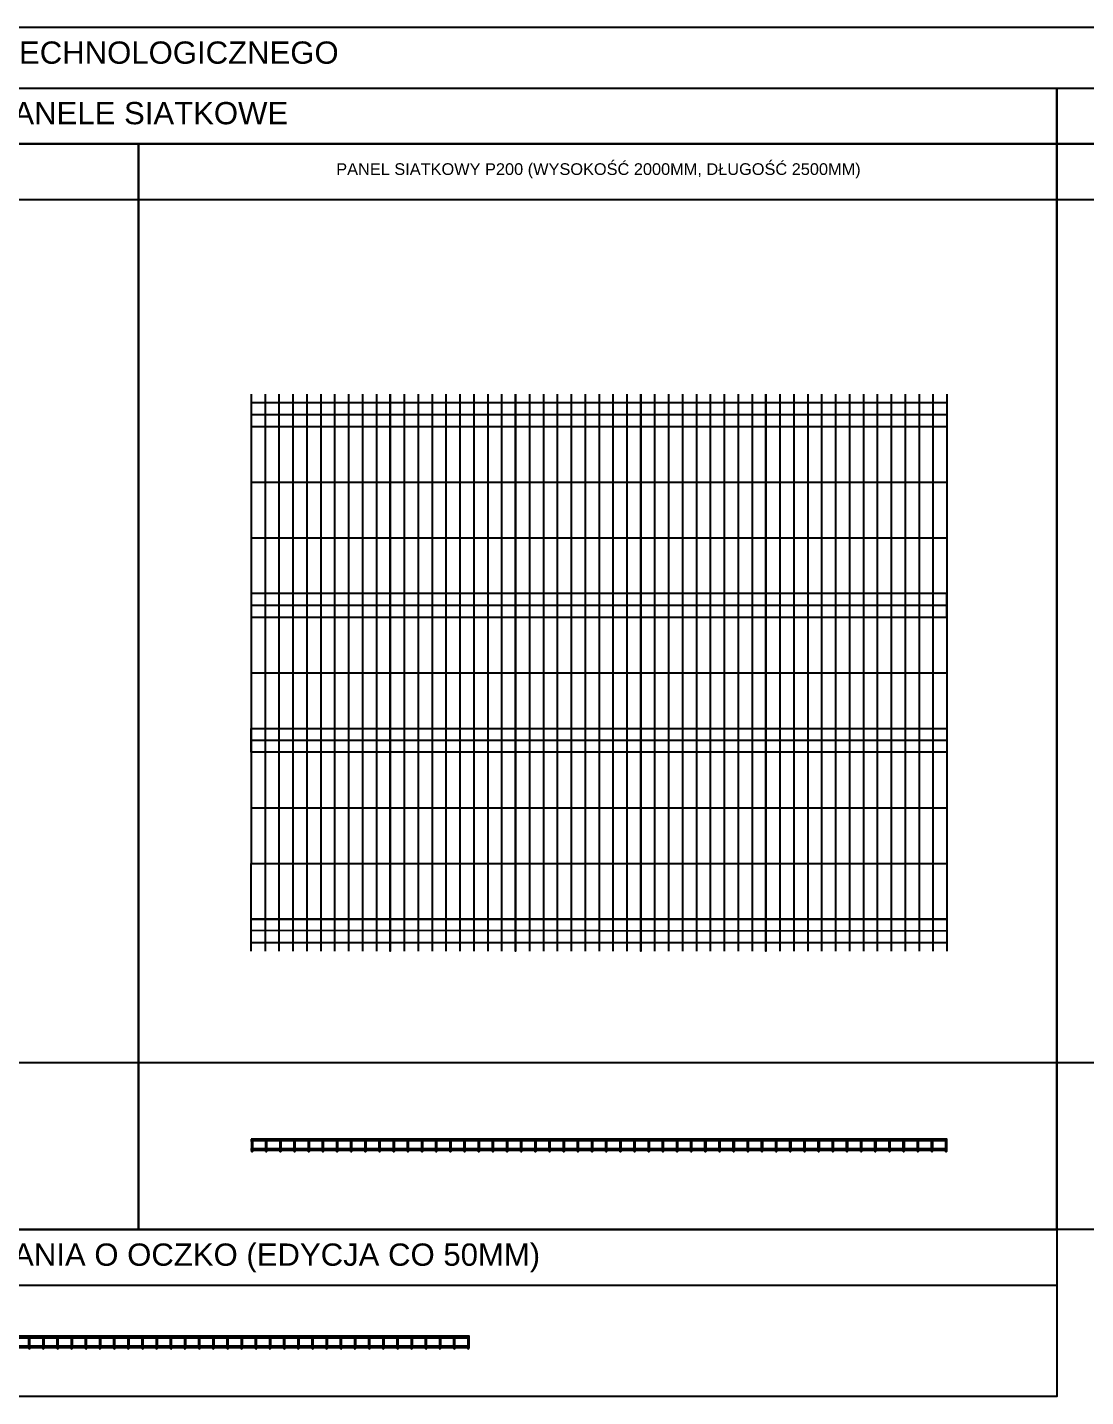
# Model space of a CAD drawing. Header units: millimetres. Extents: x 12058 to 45536, y -35768 to 10259.
# Drawn here: x 37537 to 41340, y -1398 to 3520 of the extents above; entities that cross this region are included whole.
import ezdxf

# ---------------------------------------------------------------- set-up
doc = ezdxf.new("R2010")
doc.units = ezdxf.units.MM
doc.layers.add('odboje_ Grupa-Stadnicki.pl', color=7, linetype='Continuous')
doc.layers.add('odboje_ Grupa-Stadnicki.pl @ 1', color=7, linetype='Continuous')
doc.styles.get("Standard").update_dxf_attribs({"font": 'arial.ttf'})

# ---------------------------------------------------------------- blocks, each defined once
blk = doc.blocks.new('PANEL SIATKOWY P200 (2500X2000)')
blk.add_lwpolyline([(-1250, 0), (-1250, -5), (1250, -5), (1250, 0)], close=True)
for points in [[(-1249.1, -35), (-1250, -35), (-1250, -40), (-1249.1, -40)], [(-1198.2, -35), (-1244.1, -35)], [(-1244.1, -40), (-1198.2, -40)], [(-1147.3, -35), (-1193.2, -35)], [(-1193.2, -40), (-1147.3, -40)], [(-1096.4, -35), (-1142.3, -35)], [(-1142.3, -40), (-1096.4, -40)], [(-1045.5, -35), (-1091.4, -35)], [(-1091.4, -40), (-1045.5, -40)], [(-994.6, -35), (-1040.5, -35)], [(-1040.5, -40), (-994.6, -40)], [(-943.7, -35), (-989.6, -35)], [(-989.6, -40), (-943.7, -40)], [(-892.8, -35), (-938.7, -35)], [(-938.7, -40), (-892.8, -40)], [(-841.9, -35), (-887.8, -35)], [(-887.8, -40), (-841.9, -40)], [(-791, -35), (-836.9, -35)], [(-836.9, -40), (-791, -40)], [(-740.1, -35), (-786, -35)], [(-786, -40), (-740.1, -40)], [(-689.2, -35), (-735.1, -35)], [(-735.1, -40), (-689.2, -40)], [(-638.3, -35), (-684.2, -35)], [(-684.2, -40), (-638.3, -40)], [(-587.4, -35), (-633.3, -35)], [(-633.3, -40), (-587.4, -40)], [(-536.5, -35), (-582.4, -35)], [(-582.4, -40), (-536.5, -40)], [(-485.6, -35), (-531.5, -35)], [(-531.5, -40), (-485.6, -40)], [(-434.7, -35), (-480.6, -35)], [(-480.6, -40), (-434.7, -40)], [(-383.8, -35), (-429.7, -35)], [(-429.7, -40), (-383.8, -40)], [(-332.9, -35), (-378.8, -35)], [(-378.8, -40), (-332.9, -40)], [(-282, -35), (-327.9, -35)], [(-327.9, -40), (-282, -40)], [(-231.1, -35), (-277, -35)], [(-277, -40), (-231.1, -40)], [(-180.2, -35), (-226.1, -35)], [(-226.1, -40), (-180.2, -40)], [(-129.3, -35), (-175.2, -35)], [(-175.2, -40), (-129.3, -40)], [(-78.4, -35), (-124.3, -35)], [(-124.3, -40), (-78.4, -40)], [(-27.5, -35), (-73.4, -35)], [(-73.4, -40), (-27.5, -40)], [(23.4, -35), (-22.5, -35)], [(-22.5, -40), (23.4, -40)], [(74.3, -35), (28.4, -35)], [(28.4, -40), (74.3, -40)], [(125.2, -35), (79.3, -35)], [(79.3, -40), (125.2, -40)], [(176.1, -35), (130.2, -35)], [(130.2, -40), (176.1, -40)], [(227, -35), (181.1, -35)], [(181.1, -40), (227, -40)], [(277.9, -35), (232, -35)], [(232, -40), (277.9, -40)], [(328.8, -35), (282.9, -35)], [(282.9, -40), (328.8, -40)], [(379.7, -35), (333.8, -35)], [(333.8, -40), (379.7, -40)], [(430.6, -35), (384.7, -35)], [(384.7, -40), (430.6, -40)], [(481.5, -35), (435.6, -35)], [(435.6, -40), (481.5, -40)], [(532.4, -35), (486.5, -35)], [(486.5, -40), (532.4, -40)], [(583.3, -35), (537.4, -35)], [(537.4, -40), (583.3, -40)], [(634.2, -35), (588.3, -35)], [(588.3, -40), (634.2, -40)], [(685.1, -35), (639.2, -35)], [(639.2, -40), (685.1, -40)], [(736, -35), (690.1, -35)], [(690.1, -40), (736, -40)], [(786.9, -35), (741, -35)], [(741, -40), (786.9, -40)], [(837.8, -35), (791.9, -35)], [(791.9, -40), (837.8, -40)], [(888.7, -35), (842.8, -35)], [(842.8, -40), (888.7, -40)], [(939.6, -35), (893.7, -35)], [(893.7, -40), (939.6, -40)], [(990.5, -35), (944.6, -35)], [(944.6, -40), (990.5, -40)], [(1041.4, -35), (995.5, -35)], [(995.5, -40), (1041.4, -40)], [(1092.3, -35), (1046.4, -35)], [(1046.4, -40), (1092.3, -40)], [(1143.2, -35), (1097.3, -35)], [(1097.3, -40), (1143.2, -40)], [(1194.1, -35), (1148.2, -35)], [(1148.2, -40), (1194.1, -40)], [(1245, -35), (1199.1, -35)], [(1199.1, -40), (1245, -40)], [(1250, -40), (1250, -35)]]:
    blk.add_lwpolyline(points)
for points in [[(-1249.1, -7.5), (-1249.1, -42.5, 0.414214), (-1246.6, -45), (-1246.6, -45, 0.414214), (-1244.1, -42.5), (-1244.1, -7.5, 0.414214), (-1246.6, -5), (-1246.6, -5, 0.414214)], [(-1198.2, -7.5), (-1198.2, -42.5, 0.414214), (-1195.7, -45), (-1195.7, -45, 0.414214), (-1193.2, -42.5), (-1193.2, -7.5, 0.414214), (-1195.7, -5), (-1195.7, -5, 0.414214)], [(-1147.3, -7.5), (-1147.3, -42.5, 0.414214), (-1144.8, -45), (-1144.8, -45, 0.414214), (-1142.3, -42.5), (-1142.3, -7.5, 0.414214), (-1144.8, -5), (-1144.8, -5, 0.414214)], [(-1096.4, -7.5), (-1096.4, -42.5, 0.414214), (-1093.9, -45), (-1093.9, -45, 0.414214), (-1091.4, -42.5), (-1091.4, -7.5, 0.414214), (-1093.9, -5), (-1093.9, -5, 0.414214)], [(-1045.5, -7.5), (-1045.5, -42.5, 0.414214), (-1043, -45), (-1043, -45, 0.414214), (-1040.5, -42.5), (-1040.5, -7.5, 0.414214), (-1043, -5), (-1043, -5, 0.414214)], [(-994.6, -7.5), (-994.6, -42.5, 0.414214), (-992.1, -45), (-992.1, -45, 0.414214), (-989.6, -42.5), (-989.6, -7.5, 0.414214), (-992.1, -5), (-992.1, -5, 0.414214)], [(-943.7, -7.5), (-943.7, -42.5, 0.414214), (-941.2, -45), (-941.2, -45, 0.414214), (-938.7, -42.5), (-938.7, -7.5, 0.414214), (-941.2, -5), (-941.2, -5, 0.414214)], [(-892.8, -7.5), (-892.8, -42.5, 0.414214), (-890.3, -45), (-890.3, -45, 0.414214), (-887.8, -42.5), (-887.8, -7.5, 0.414214), (-890.3, -5), (-890.3, -5, 0.414214)], [(-841.9, -7.5), (-841.9, -42.5, 0.414214), (-839.4, -45), (-839.4, -45, 0.414214), (-836.9, -42.5), (-836.9, -7.5, 0.414214), (-839.4, -5), (-839.4, -5, 0.414214)], [(-791, -7.5), (-791, -42.5, 0.414214), (-788.5, -45), (-788.5, -45, 0.414214), (-786, -42.5), (-786, -7.5, 0.414214), (-788.5, -5), (-788.5, -5, 0.414214)], [(-740.1, -7.5), (-740.1, -42.5, 0.414214), (-737.6, -45), (-737.6, -45, 0.414214), (-735.1, -42.5), (-735.1, -7.5, 0.414214), (-737.6, -5), (-737.6, -5, 0.414214)], [(-689.2, -7.5), (-689.2, -42.5, 0.414214), (-686.7, -45), (-686.7, -45, 0.414214), (-684.2, -42.5), (-684.2, -7.5, 0.414214), (-686.7, -5), (-686.7, -5, 0.414214)], [(-638.3, -7.5), (-638.3, -42.5, 0.414214), (-635.8, -45), (-635.8, -45, 0.414214), (-633.3, -42.5), (-633.3, -7.5, 0.414214), (-635.8, -5), (-635.8, -5, 0.414214)], [(-587.4, -7.5), (-587.4, -42.5, 0.414214), (-584.9, -45), (-584.9, -45, 0.414214), (-582.4, -42.5), (-582.4, -7.5, 0.414214), (-584.9, -5), (-584.9, -5, 0.414214)], [(-536.5, -7.5), (-536.5, -42.5, 0.414214), (-534, -45), (-534, -45, 0.414214), (-531.5, -42.5), (-531.5, -7.5, 0.414214), (-534, -5), (-534, -5, 0.414214)], [(-485.6, -7.5), (-485.6, -42.5, 0.414214), (-483.1, -45), (-483.1, -45, 0.414214), (-480.6, -42.5), (-480.6, -7.5, 0.414214), (-483.1, -5), (-483.1, -5, 0.414214)], [(-434.7, -7.5), (-434.7, -42.5, 0.414214), (-432.2, -45), (-432.2, -45, 0.414214), (-429.7, -42.5), (-429.7, -7.5, 0.414214), (-432.2, -5), (-432.2, -5, 0.414214)], [(-383.8, -7.5), (-383.8, -42.5, 0.414214), (-381.3, -45), (-381.3, -45, 0.414214), (-378.8, -42.5), (-378.8, -7.5, 0.414214), (-381.3, -5), (-381.3, -5, 0.414214)], [(-332.9, -7.5), (-332.9, -42.5, 0.414214), (-330.4, -45), (-330.4, -45, 0.414214), (-327.9, -42.5), (-327.9, -7.5, 0.414214), (-330.4, -5), (-330.4, -5, 0.414214)], [(-282, -7.5), (-282, -42.5, 0.414214), (-279.5, -45), (-279.5, -45, 0.414214), (-277, -42.5), (-277, -7.5, 0.414214), (-279.5, -5), (-279.5, -5, 0.414214)], [(-231.1, -7.5), (-231.1, -42.5, 0.414214), (-228.6, -45), (-228.6, -45, 0.414214), (-226.1, -42.5), (-226.1, -7.5, 0.414214), (-228.6, -5), (-228.6, -5, 0.414214)], [(-180.2, -7.5), (-180.2, -42.5, 0.414214), (-177.7, -45), (-177.7, -45, 0.414214), (-175.2, -42.5), (-175.2, -7.5, 0.414214), (-177.7, -5), (-177.7, -5, 0.414214)], [(-129.3, -7.5), (-129.3, -42.5, 0.414214), (-126.8, -45), (-126.8, -45, 0.414214), (-124.3, -42.5), (-124.3, -7.5, 0.414214), (-126.8, -5), (-126.8, -5, 0.414214)], [(-78.4, -7.5), (-78.4, -42.5, 0.414214), (-75.9, -45), (-75.9, -45, 0.414214), (-73.4, -42.5), (-73.4, -7.5, 0.414214), (-75.9, -5), (-75.9, -5, 0.414214)], [(-27.5, -7.5), (-27.5, -42.5, 0.414214), (-25, -45), (-25, -45, 0.414214), (-22.5, -42.5), (-22.5, -7.5, 0.414214), (-25, -5), (-25, -5, 0.414214)], [(23.4, -7.5), (23.4, -42.5, 0.414214), (25.9, -45), (25.9, -45, 0.414214), (28.4, -42.5), (28.4, -7.5, 0.414214), (25.9, -5), (25.9, -5, 0.414214)], [(74.3, -7.5), (74.3, -42.5, 0.414214), (76.8, -45), (76.8, -45, 0.414214), (79.3, -42.5), (79.3, -7.5, 0.414214), (76.8, -5), (76.8, -5, 0.414214)], [(125.2, -7.5), (125.2, -42.5, 0.414214), (127.7, -45), (127.7, -45, 0.414214), (130.2, -42.5), (130.2, -7.5, 0.414214), (127.7, -5), (127.7, -5, 0.414214)], [(176.1, -7.5), (176.1, -42.5, 0.414214), (178.6, -45), (178.6, -45, 0.414214), (181.1, -42.5), (181.1, -7.5, 0.414214), (178.6, -5), (178.6, -5, 0.414214)], [(227, -7.5), (227, -42.5, 0.414214), (229.5, -45), (229.5, -45, 0.414214), (232, -42.5), (232, -7.5, 0.414214), (229.5, -5), (229.5, -5, 0.414214)], [(277.9, -7.5), (277.9, -42.5, 0.414214), (280.4, -45), (280.4, -45, 0.414214), (282.9, -42.5), (282.9, -7.5, 0.414214), (280.4, -5), (280.4, -5, 0.414214)], [(328.8, -7.5), (328.8, -42.5, 0.414214), (331.3, -45), (331.3, -45, 0.414214), (333.8, -42.5), (333.8, -7.5, 0.414214), (331.3, -5), (331.3, -5, 0.414214)], [(379.7, -7.5), (379.7, -42.5, 0.414214), (382.2, -45), (382.2, -45, 0.414214), (384.7, -42.5), (384.7, -7.5, 0.414214), (382.2, -5), (382.2, -5, 0.414214)], [(430.6, -7.5), (430.6, -42.5, 0.414214), (433.1, -45), (433.1, -45, 0.414214), (435.6, -42.5), (435.6, -7.5, 0.414214), (433.1, -5), (433.1, -5, 0.414214)], [(481.5, -7.5), (481.5, -42.5, 0.414214), (484, -45), (484, -45, 0.414214), (486.5, -42.5), (486.5, -7.5, 0.414214), (484, -5), (484, -5, 0.414214)], [(532.4, -7.5), (532.4, -42.5, 0.414214), (534.9, -45), (534.9, -45, 0.414214), (537.4, -42.5), (537.4, -7.5, 0.414214), (534.9, -5), (534.9, -5, 0.414214)], [(583.3, -7.5), (583.3, -42.5, 0.414214), (585.8, -45), (585.8, -45, 0.414214), (588.3, -42.5), (588.3, -7.5, 0.414214), (585.8, -5), (585.8, -5, 0.414214)], [(634.2, -7.5), (634.2, -42.5, 0.414214), (636.7, -45), (636.7, -45, 0.414214), (639.2, -42.5), (639.2, -7.5, 0.414214), (636.7, -5), (636.7, -5, 0.414214)], [(685.1, -7.5), (685.1, -42.5, 0.414214), (687.6, -45), (687.6, -45, 0.414214), (690.1, -42.5), (690.1, -7.5, 0.414214), (687.6, -5), (687.6, -5, 0.414214)], [(736, -7.5), (736, -42.5, 0.414214), (738.5, -45), (738.5, -45, 0.414214), (741, -42.5), (741, -7.5, 0.414214), (738.5, -5), (738.5, -5, 0.414214)], [(786.9, -7.5), (786.9, -42.5, 0.414214), (789.4, -45), (789.4, -45, 0.414214), (791.9, -42.5), (791.9, -7.5, 0.414214), (789.4, -5), (789.4, -5, 0.414214)], [(837.8, -7.5), (837.8, -42.5, 0.414214), (840.3, -45), (840.3, -45, 0.414214), (842.8, -42.5), (842.8, -7.5, 0.414214), (840.3, -5), (840.3, -5, 0.414214)], [(888.7, -7.5), (888.7, -42.5, 0.414214), (891.2, -45), (891.2, -45, 0.414214), (893.7, -42.5), (893.7, -7.5, 0.414214), (891.2, -5), (891.2, -5, 0.414214)], [(939.6, -7.5), (939.6, -42.5, 0.414214), (942.1, -45), (942.1, -45, 0.414214), (944.6, -42.5), (944.6, -7.5, 0.414214), (942.1, -5), (942.1, -5, 0.414214)], [(990.5, -7.5), (990.5, -42.5, 0.414214), (993, -45), (993, -45, 0.414214), (995.5, -42.5), (995.5, -7.5, 0.414214), (993, -5), (993, -5, 0.414214)], [(1041.4, -7.5), (1041.4, -42.5, 0.414214), (1043.9, -45), (1043.9, -45, 0.414214), (1046.4, -42.5), (1046.4, -7.5, 0.414214), (1043.9, -5), (1043.9, -5, 0.414214)], [(1092.3, -7.5), (1092.3, -42.5, 0.414214), (1094.8, -45), (1094.8, -45, 0.414214), (1097.3, -42.5), (1097.3, -7.5, 0.414214), (1094.8, -5), (1094.8, -5, 0.414214)], [(1143.2, -7.5), (1143.2, -42.5, 0.414214), (1145.7, -45), (1145.7, -45, 0.414214), (1148.2, -42.5), (1148.2, -7.5, 0.414214), (1145.7, -5), (1145.7, -5, 0.414214)], [(1194.1, -7.5), (1194.1, -42.5, 0.414214), (1196.6, -45), (1196.6, -45, 0.414214), (1199.1, -42.5), (1199.1, -7.5, 0.414214), (1196.6, -5), (1196.6, -5, 0.414214)], [(1245, -7.5), (1245, -42.5, 0.414214), (1247.5, -45), (1247.5, -45, 0.414214), (1250, -42.5), (1250, -7.5, 0.414214), (1247.5, -5), (1247.5, -5, 0.414214)]]:
    blk.add_lwpolyline(points, format="xyb", close=True)
for centre in [(-1246.6, -7.5), (-1195.7, -7.5), (-1144.8, -7.5), (-1093.9, -7.5), (-1043, -7.5), (-992.1, -7.5), (-941.2, -7.5), (-890.3, -7.5), (-839.4, -7.5), (-788.5, -7.5), (-737.6, -7.5), (-686.7, -7.5), (-635.8, -7.5), (-584.9, -7.5), (-534, -7.5), (-483.1, -7.5), (-432.2, -7.5), (-381.3, -7.5), (-330.4, -7.5), (-279.5, -7.5), (-228.6, -7.5), (-177.7, -7.5), (-126.8, -7.5), (-75.9, -7.5), (-25, -7.5), (25.9, -7.5), (76.8, -7.5), (127.7, -7.5), (178.6, -7.5), (229.5, -7.5), (280.4, -7.5), (331.3, -7.5), (382.2, -7.5), (433.1, -7.5), (484, -7.5), (534.9, -7.5), (585.8, -7.5), (636.7, -7.5), (687.6, -7.5), (738.5, -7.5), (789.4, -7.5), (840.3, -7.5), (891.2, -7.5), (942.1, -7.5), (993, -7.5), (1043.9, -7.5), (1094.8, -7.5), (1145.7, -7.5), (1196.6, -7.5), (1247.5, -7.5)]:
    blk.add_circle(centre, 2.5)

msp = doc.modelspace()

# ---------------------------------------------------------------- linework, layer by layer
at = {"layer": 'odboje_ Grupa-Stadnicki.pl'}
for p, q in [((27036.284, 2902.236), (41236.284, 2902.236)), ((30336.284, 2902.236), (45536.284, 2902.236)), ((41236.284, 2902.236), (45536.284, 2902.236)), ((38341.45, 2202.236), (38341.45, 517.236)), ((38391.45, 2202.236), (38391.45, 202.236)), ((38441.45, 2202.236), (38441.45, 202.236)), ((38491.45, 2202.236), (38491.45, 202.236)), ((38541.45, 2202.236), (38541.45, 202.236)), ((38591.45, 2202.236), (38591.45, 202.236)), ((38641.45, 2202.236), (38641.45, 202.236)), ((38691.45, 2202.236), (38691.45, 202.236)), ((38741.45, 2202.236), (38741.45, 202.236)), ((38791.45, 2202.236), (38791.45, 202.236)), ((38891.45, 2202.236), (38891.45, 202.236)), ((38941.45, 2202.236), (38941.45, 202.236)), ((38991.45, 2202.236), (38991.45, 202.236)), ((39041.45, 2202.236), (39041.45, 202.236)), ((39091.45, 2202.236), (39091.45, 202.236)), ((39141.45, 2202.236), (39141.45, 202.236)), ((39191.45, 2202.236), (39191.45, 202.236)), ((39241.45, 2202.236), (39241.45, 202.236)), ((39341.45, 2202.236), (39341.45, 202.236)), ((39391.45, 2202.236), (39391.45, 202.236)), ((39441.45, 2202.236), (39441.45, 202.236)), ((39491.45, 2202.236), (39491.45, 202.236)), ((39541.45, 2202.236), (39541.45, 202.236)), ((39591.45, 2202.236), (39591.45, 202.236)), ((39641.45, 2202.236), (39641.45, 202.236)), ((39691.45, 2202.236), (39691.45, 202.236)), ((39791.45, 2202.236), (39791.45, 202.236)), ((39841.45, 2202.236), (39841.45, 202.236)), ((39891.45, 2202.236), (39891.45, 202.236)), ((39941.45, 2202.236), (39941.45, 202.236)), ((39991.45, 2202.236), (39991.45, 202.236)), ((40041.45, 2202.236), (40041.45, 202.236)), ((40091.45, 2202.236), (40091.45, 202.236)), ((40141.45, 2202.236), (40141.45, 202.236)), ((40241.45, 2202.236), (40241.45, 202.236)), ((40291.45, 2202.236), (40291.45, 202.236)), ((40341.45, 2202.236), (40341.45, 202.236)), ((40391.45, 2202.236), (40391.45, 202.236)), ((40441.45, 2202.236), (40441.45, 202.236)), ((40491.45, 2202.236), (40491.45, 202.236)), ((40541.45, 2202.236), (40541.45, 202.236)), ((40591.45, 2202.236), (40591.45, 202.236)), ((40641.45, 2202.236), (40641.45, 202.236)), ((40691.45, 2202.236), (40691.45, 202.236)), ((40741.45, 2202.236), (40741.45, 202.236)), ((40791.45, 2202.236), (40791.45, 202.236)), ((40841.45, 2202.236), (40841.45, 202.236)), ((38341.45, 2129.736), (40841.45, 2129.736)), ((38341.45, 1887.236), (40841.45, 1887.236)), ((38341.45, 1687.236), (40841.45, 1687.236)), ((38341.45, 1444.736), (40841.45, 1444.736)), ((38341.45, 1202.236), (40841.45, 1202.236)), ((38341.45, 959.736), (40841.45, 959.736)), ((38341.45, 717.236), (40841.45, 717.236)), ((38341.45, 517.236), (40841.45, 517.236)), ((38341.45, 202.236), (38341.45, 352.236)), ((38341.45, 277.236), (40841.45, 274.736)), ((27036.284, -197.764), (41236.284, -197.764)), ((30336.284, -197.764), (45536.284, -197.764)), ((34636.284, -997.764), (41236.284, -997.764))]:
    msp.add_line(p, q, dxfattribs=at)
for points in [[(28036.284, 3302.236), (45536.284, 3302.236), (45536.284, 3520.236), (28036.284, 3520.236)], [(34636.284, 3302.236), (41236.284, 3302.236), (41236.284, 3102.236), (34636.284, 3102.236)], [(41236.284, 3302.236), (45536.284, 3302.236), (45536.284, 3102.236), (41236.284, 3102.236)], [(34636.284, 3102.236), (37936.284, 3102.236), (37936.284, -797.764), (34636.284, -797.764)], [(37936.284, 3102.236), (41236.284, 3102.236), (41236.284, -797.764), (37936.284, -797.764)], [(41236.284, 3102.236), (45536.284, 3102.236), (45536.284, -797.764), (41236.284, -797.764)], [(38841.45, 2202.236), (38841.45, 202.236)], [(39291.45, 2202.236), (39291.45, 202.236)], [(39741.45, 2202.236), (39741.45, 202.236)], [(40191.45, 2202.236), (40191.45, 202.236)], [(38341.45, 1402.236), (40841.45, 1402.236), (40841.45, 1487.236), (38341.45, 1487.236)], [(40841.45, 917.236), (38341.45, 917.236), (38341.45, 1002.236), (40841.45, 1002.236)], [(40841.45, 232.236), (38341.45, 232.236), (38341.45, 317.236), (40841.45, 317.236)], [(34636.284, -797.764), (41236.284, -797.764), (41236.284, -1397.764), (34636.284, -1397.764)], [(36624.536, -1181.191), (36624.536, -1186.191), (39124.536, -1186.191), (39124.536, -1181.191)], [(36624.536, -1216.521), (36624.536, -1221.521), (39124.536, -1221.521), (39124.536, -1216.521)]]:
    msp.add_lwpolyline(points, close=True, dxfattribs=at)
for points in [[(40841.45, 2172.236), (38341.45, 2172.236), (38341.45, 2087.236), (40841.45, 2087.236)], [(40841.45, 317.236), (38341.45, 317.236), (38341.45, 517.236), (40841.45, 517.236)]]:
    msp.add_lwpolyline(points, dxfattribs=at)
for points in [[(37541.636, -1188.691), (37541.636, -1223.691, 0.41421356), (37544.136, -1226.191), (37544.136, -1226.191, 0.41421356), (37546.636, -1223.691), (37546.636, -1188.691, 0.41421356), (37544.136, -1186.191), (37544.136, -1186.191, 0.41421356)], [(37592.536, -1188.691), (37592.536, -1223.691, 0.41421356), (37595.036, -1226.191), (37595.036, -1226.191, 0.41421356), (37597.536, -1223.691), (37597.536, -1188.691, 0.41421356), (37595.036, -1186.191), (37595.036, -1186.191, 0.41421356)], [(37643.436, -1188.691), (37643.436, -1223.691, 0.41421356), (37645.936, -1226.191), (37645.936, -1226.191, 0.41421356), (37648.436, -1223.691), (37648.436, -1188.691, 0.41421356), (37645.936, -1186.191), (37645.936, -1186.191, 0.41421356)], [(37694.336, -1188.691), (37694.336, -1223.691, 0.41421356), (37696.836, -1226.191), (37696.836, -1226.191, 0.41421356), (37699.336, -1223.691), (37699.336, -1188.691, 0.41421356), (37696.836, -1186.191), (37696.836, -1186.191, 0.41421356)], [(37745.236, -1188.691), (37745.236, -1223.691, 0.41421356), (37747.736, -1226.191), (37747.736, -1226.191, 0.41421356), (37750.236, -1223.691), (37750.236, -1188.691, 0.41421356), (37747.736, -1186.191), (37747.736, -1186.191, 0.41421356)], [(37796.136, -1188.691), (37796.136, -1223.691, 0.41421356), (37798.636, -1226.191), (37798.636, -1226.191, 0.41421356), (37801.136, -1223.691), (37801.136, -1188.691, 0.41421356), (37798.636, -1186.191), (37798.636, -1186.191, 0.41421356)], [(37847.036, -1188.691), (37847.036, -1223.691, 0.41421356), (37849.536, -1226.191), (37849.536, -1226.191, 0.41421356), (37852.036, -1223.691), (37852.036, -1188.691, 0.41421356), (37849.536, -1186.191), (37849.536, -1186.191, 0.41421356)], [(37897.936, -1188.691), (37897.936, -1223.691, 0.41421356), (37900.436, -1226.191), (37900.436, -1226.191, 0.41421356), (37902.936, -1223.691), (37902.936, -1188.691, 0.41421356), (37900.436, -1186.191), (37900.436, -1186.191, 0.41421356)], [(37948.836, -1188.691), (37948.836, -1223.691, 0.41421356), (37951.336, -1226.191), (37951.336, -1226.191, 0.41421356), (37953.836, -1223.691), (37953.836, -1188.691, 0.41421356), (37951.336, -1186.191), (37951.336, -1186.191, 0.41421356)], [(37999.736, -1188.691), (37999.736, -1223.691, 0.41421356), (38002.236, -1226.191), (38002.236, -1226.191, 0.41421356), (38004.736, -1223.691), (38004.736, -1188.691, 0.41421356), (38002.236, -1186.191), (38002.236, -1186.191, 0.41421356)], [(38050.636, -1188.691), (38050.636, -1223.691, 0.41421356), (38053.136, -1226.191), (38053.136, -1226.191, 0.41421356), (38055.636, -1223.691), (38055.636, -1188.691, 0.41421356), (38053.136, -1186.191), (38053.136, -1186.191, 0.41421356)], [(38101.536, -1188.691), (38101.536, -1223.691, 0.41421356), (38104.036, -1226.191), (38104.036, -1226.191, 0.41421356), (38106.536, -1223.691), (38106.536, -1188.691, 0.41421356), (38104.036, -1186.191), (38104.036, -1186.191, 0.41421356)], [(38152.436, -1188.691), (38152.436, -1223.691, 0.41421356), (38154.936, -1226.191), (38154.936, -1226.191, 0.41421356), (38157.436, -1223.691), (38157.436, -1188.691, 0.41421356), (38154.936, -1186.191), (38154.936, -1186.191, 0.41421356)], [(38203.336, -1188.691), (38203.336, -1223.691, 0.41421356), (38205.836, -1226.191), (38205.836, -1226.191, 0.41421356), (38208.336, -1223.691), (38208.336, -1188.691, 0.41421356), (38205.836, -1186.191), (38205.836, -1186.191, 0.41421356)], [(38254.236, -1188.691), (38254.236, -1223.691, 0.41421356), (38256.736, -1226.191), (38256.736, -1226.191, 0.41421356), (38259.236, -1223.691), (38259.236, -1188.691, 0.41421356), (38256.736, -1186.191), (38256.736, -1186.191, 0.41421356)], [(38305.136, -1188.691), (38305.136, -1223.691, 0.41421356), (38307.636, -1226.191), (38307.636, -1226.191, 0.41421356), (38310.136, -1223.691), (38310.136, -1188.691, 0.41421356), (38307.636, -1186.191), (38307.636, -1186.191, 0.41421356)], [(38356.036, -1188.691), (38356.036, -1223.691, 0.41421356), (38358.536, -1226.191), (38358.536, -1226.191, 0.41421356), (38361.036, -1223.691), (38361.036, -1188.691, 0.41421356), (38358.536, -1186.191), (38358.536, -1186.191, 0.41421356)], [(38406.936, -1188.691), (38406.936, -1223.691, 0.41421356), (38409.436, -1226.191), (38409.436, -1226.191, 0.41421356), (38411.936, -1223.691), (38411.936, -1188.691, 0.41421356), (38409.436, -1186.191), (38409.436, -1186.191, 0.41421356)], [(38457.836, -1188.691), (38457.836, -1223.691, 0.41421356), (38460.336, -1226.191), (38460.336, -1226.191, 0.41421356), (38462.836, -1223.691), (38462.836, -1188.691, 0.41421356), (38460.336, -1186.191), (38460.336, -1186.191, 0.41421356)], [(38508.736, -1188.691), (38508.736, -1223.691, 0.41421356), (38511.236, -1226.191), (38511.236, -1226.191, 0.41421356), (38513.736, -1223.691), (38513.736, -1188.691, 0.41421356), (38511.236, -1186.191), (38511.236, -1186.191, 0.41421356)], [(38559.636, -1188.691), (38559.636, -1223.691, 0.41421356), (38562.136, -1226.191), (38562.136, -1226.191, 0.41421356), (38564.636, -1223.691), (38564.636, -1188.691, 0.41421356), (38562.136, -1186.191), (38562.136, -1186.191, 0.41421356)], [(38610.536, -1188.691), (38610.536, -1223.691, 0.41421356), (38613.036, -1226.191), (38613.036, -1226.191, 0.41421356), (38615.536, -1223.691), (38615.536, -1188.691, 0.41421356), (38613.036, -1186.191), (38613.036, -1186.191, 0.41421356)], [(38661.436, -1188.691), (38661.436, -1223.691, 0.41421356), (38663.936, -1226.191), (38663.936, -1226.191, 0.41421356), (38666.436, -1223.691), (38666.436, -1188.691, 0.41421356), (38663.936, -1186.191), (38663.936, -1186.191, 0.41421356)], [(38712.336, -1188.691), (38712.336, -1223.691, 0.41421356), (38714.836, -1226.191), (38714.836, -1226.191, 0.41421356), (38717.336, -1223.691), (38717.336, -1188.691, 0.41421356), (38714.836, -1186.191), (38714.836, -1186.191, 0.41421356)], [(38763.236, -1188.691), (38763.236, -1223.691, 0.41421356), (38765.736, -1226.191), (38765.736, -1226.191, 0.41421356), (38768.236, -1223.691), (38768.236, -1188.691, 0.41421356), (38765.736, -1186.191), (38765.736, -1186.191, 0.41421356)], [(38814.136, -1188.691), (38814.136, -1223.691, 0.41421356), (38816.636, -1226.191), (38816.636, -1226.191, 0.41421356), (38819.136, -1223.691), (38819.136, -1188.691, 0.41421356), (38816.636, -1186.191), (38816.636, -1186.191, 0.41421356)], [(38865.036, -1188.691), (38865.036, -1223.691, 0.41421356), (38867.536, -1226.191), (38867.536, -1226.191, 0.41421356), (38870.036, -1223.691), (38870.036, -1188.691, 0.41421356), (38867.536, -1186.191), (38867.536, -1186.191, 0.41421356)], [(38915.936, -1188.691), (38915.936, -1223.691, 0.41421356), (38918.436, -1226.191), (38918.436, -1226.191, 0.41421356), (38920.936, -1223.691), (38920.936, -1188.691, 0.41421356), (38918.436, -1186.191), (38918.436, -1186.191, 0.41421356)], [(38966.836, -1188.691), (38966.836, -1223.691, 0.41421356), (38969.336, -1226.191), (38969.336, -1226.191, 0.41421356), (38971.836, -1223.691), (38971.836, -1188.691, 0.41421356), (38969.336, -1186.191), (38969.336, -1186.191, 0.41421356)], [(39017.736, -1188.691), (39017.736, -1223.691, 0.41421356), (39020.236, -1226.191), (39020.236, -1226.191, 0.41421356), (39022.736, -1223.691), (39022.736, -1188.691, 0.41421356), (39020.236, -1186.191), (39020.236, -1186.191, 0.41421356)], [(39068.636, -1188.691), (39068.636, -1223.691, 0.41421356), (39071.136, -1226.191), (39071.136, -1226.191, 0.41421356), (39073.636, -1223.691), (39073.636, -1188.691, 0.41421356), (39071.136, -1186.191), (39071.136, -1186.191, 0.41421356)], [(39119.536, -1188.691), (39119.536, -1223.691, 0.41421356), (39122.036, -1226.191), (39122.036, -1226.191, 0.41421356), (39124.536, -1223.691), (39124.536, -1188.691, 0.41421356), (39122.036, -1186.191), (39122.036, -1186.191, 0.41421356)]]:
    msp.add_lwpolyline(points, format="xyb", close=True, dxfattribs=at)
for centre in [(37544.136, -1188.691), (37595.036, -1188.691), (37645.936, -1188.691), (37696.836, -1188.691), (37747.736, -1188.691), (37798.636, -1188.691), (37849.536, -1188.691), (37900.436, -1188.691), (37951.336, -1188.691), (38002.236, -1188.691), (38053.136, -1188.691), (38104.036, -1188.691), (38154.936, -1188.691)]:
    msp.add_circle(centre, 2.5, dxfattribs=at)

# ---------------------------------------------------------------- block references
at = {"layer": 'odboje_ Grupa-Stadnicki.pl @ 1'}
msp.add_blockref('PANEL SIATKOWY P200 (2500X2000)', (39591.45, -472.764), dxfattribs=at)

# ---------------------------------------------------------------- texts
at = {"layer": 'odboje_ Grupa-Stadnicki.pl', "attachment_point": 1}
for s, width, gutter_width, heights, insert, char_height in [('\\pi7894;ELEMENTY WYGRODZENIA TECHNOLOGICZNEGO', 18500, 0, [573.659], (28036.284, 3469.654), 80), ('\\pi2776.3;PANELE SIATKOWE', 6600, 0, [573.659], (34636.284, 3252.249), 80), ('\\P\\pi711.02;PANEL SIATKOWY P200 (WYSOKOŚĆ 2000MM, DŁUGOŚĆ 2500MM)', 3300, 1, [400], (37936.284, 3102.236), 42), ('\\pi1868.7;PANEL DO SKRACANIA O OCZKO (EDYCJA CO 50MM)', 6600, 0, [573.659], (34636.284, -847.751), 80)]:
    msp.add_mtext_dynamic_manual_height_columns(s, width=width, gutter_width=gutter_width, heights=heights, dxfattribs=dict(at, insert=insert, char_height=char_height))

doc.saveas('drawing.dxf')
